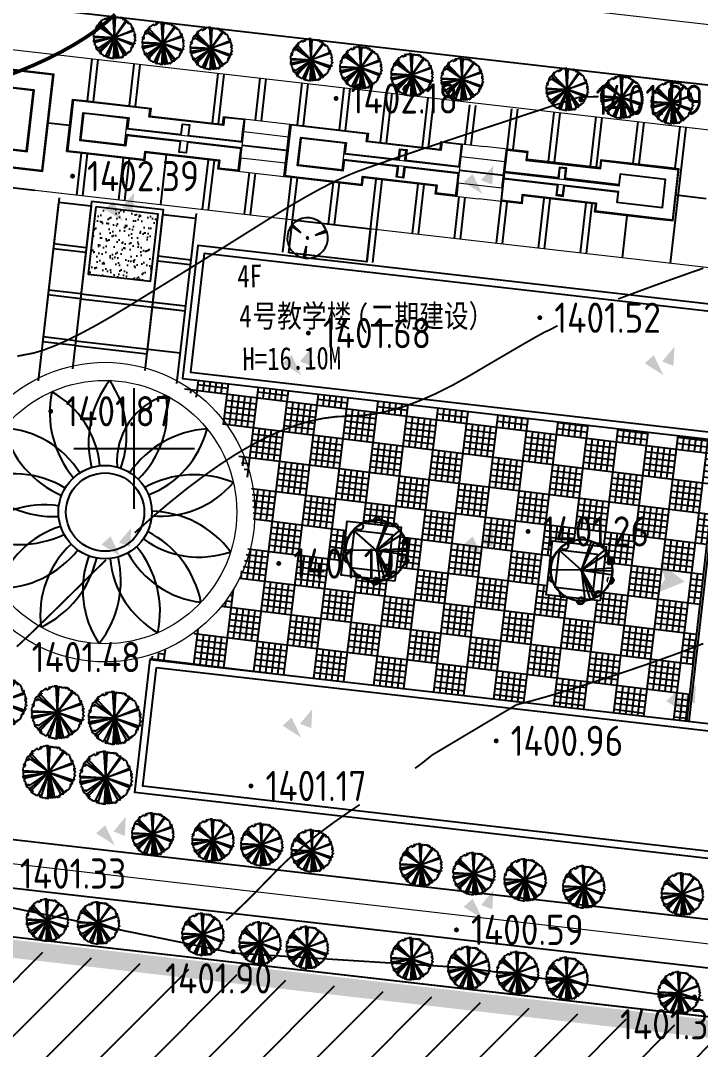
# Model space of a CAD drawing. Extents: x -2226 to 12369489, y -12501589 to 2275.
# Drawn here: x 5664122.6 to 5664178.9, y -6548057.2 to -6547972 of the extents above; entities that cross this region are included whole.
import ezdxf
from ezdxf.enums import TextEntityAlignment as Align

# ---------------------------------------------------------------- set-up
doc = ezdxf.new("R2010")
doc.units = 0
doc.header["$LTSCALE"] = 1000
doc.header["$MEASUREMENT"] = 0
doc.linetypes.add('DASHDOT2', pattern=[0.5, 0.25, -0.125, 0, -0.125])
doc.linetypes.add('DIVIDE', pattern=[1.25, 0.5, -0.25, 0, -0.25, 0, -0.25])
doc.layers.get('0').update_dxf_attribs({"linetype": 'CONTINUOUS'})
for name, color, linetype in [('0-road', 33, 'CONTINUOUS'), ('0-tree', 93, 'CONTINUOUS'), ('2222', 7, 'CONTINUOUS'), ('caodi', 7, 'CONTINUOUS'), ('GN-草地', 7, 'CONTINUOUS'), ('Plnt', 122, 'CONTINUOUS'), ('PUB_DIM', 3, 'CONTINUOUS'), ('PUB_TEXT', 7, 'CONTINUOUS'), ('WALL', 2, 'CONTINUOUS'), ('周边地形图', 8, 'CONTINUOUS'), ('小品', 1, 'CONTINUOUS'), ('水', 165, 'CONTINUOUS'), ('用地红线', 1, 'DIVIDE'), ('绿线', 3, 'CONTINUOUS'), ('车行道', 5, 'CONTINUOUS'), ('铺地', 25, 'CONTINUOUS')]:
    doc.layers.add(name, color=color, linetype=linetype)
doc.layers.add('景观', color=4, linetype='CONTINUOUS', lineweight=13)
doc.layers.add('道路红线', color=1, linetype='CONTINUOUS', lineweight=0)
doc.styles.add('HT', font='simhei.ttf', dxfattribs={"width": 0.8})
doc.styles.get("Standard").update_dxf_attribs({"font": 'GBENOR', "bigfont": 'GBCBIG'})

# ---------------------------------------------------------------- blocks, each defined once
blk = doc.blocks.new('gc090')
for points in [[(1.067, 1.447, 0, 1, 0), (0.52, 0.049, 1, 1, 0)], [(-1.016, 0.411, 1, 0, 0), (0.151, -0.902, 0, 0, 0)]]:
    blk.add_lwpolyline(points, format="xyseb")
blk = doc.blocks.new('WERWQWQEE')
at = {"layer": 'WALL', "color": 6, "ltscale": 10}
for p, q in [((4320662, -5837291), (4320662, -5860691)), ((4320862, -5837291), (4320862, -5860691))]:
    blk.add_line(p, q, dxfattribs=at)
at = {"layer": 'WALL', "ltscale": 10}
for points in [[(4320662, -5826191), (4369862, -5826191), (4369862, -5837291), (4320662, -5837291)], [(4321262, -5826791), (4369262, -5826791), (4369262, -5836691), (4321262, -5836691)], [(4369862, -5860691), (4313162, -5860691), (4313162, -5871791), (4369862, -5871791)], [(4369262, -5861291), (4313762, -5861291), (4313762, -5871191), (4369262, -5871191)]]:
    blk.add_lwpolyline(points, close=True, dxfattribs=at)
at = {"layer": 'WALL', "color": 2, "ltscale": 10}
for points in [[(4313162, -5861291), (4311662, -5861291), (4311662, -5836691), (4320662, -5836691)], [(4313162, -5860691), (4312262, -5860691), (4312262, -5837291), (4320662, -5837291)]]:
    blk.add_lwpolyline(points, dxfattribs=at)
at = {"layer": 'WALL', "color": 6, "ltscale": 10}
for points in [[(4324962, -5837291), (4324962, -5860691)], [(4325162, -5837291), (4325162, -5860691)]]:
    blk.add_lwpolyline(points, dxfattribs=at)
blk = doc.blocks.new('wqeqweq')
at = {"layer": '0-tree', "color": 76}
for p, q in [((164421, -121681), (164339, -121702)), ((164339, -121702), (164339, -121784)), ((164339, -121784), (164390, -121784)), ((164390, -121784), (164411, -121753)), ((164411, -121753), (164442, -121815)), ((164483, -121702), (164421, -121681)), ((164545, -121691), (164483, -121702)), ((164638, -121629), (164545, -121691)), ((164741, -121650), (164638, -121629)), ((164762, -121681), (164741, -121650)), ((164803, -121609), (164762, -121681)), ((164855, -121598), (164803, -121609)), ((164979, -121598), (164855, -121598)), ((165084, -123763), (164948, -121609)), ((164948, -121609), (164969, -121650)), ((164969, -121650), (165031, -121660)), ((165062, -121609), (164979, -121598)), ((165031, -121660), (165062, -121691)), ((165041, -121640), (165062, -121609)), ((165041, -121691), (165041, -121640)), ((165092, -121681), (165041, -121691)), ((165062, -121691), (165092, -121691)), ((165084, -123763), (165185, -121629)), ((165092, -121691), (165084, -123763)), ((165123, -121660), (165092, -121681)), ((165154, -121691), (165123, -121660)), ((165144, -121733), (165154, -121691)), ((165185, -121629), (165258, -121681)), ((165258, -121681), (165196, -121702)), ((165196, -121702), (165247, -121712)), ((165247, -121712), (165330, -121671)), ((165330, -121671), (165351, -121650)), ((165351, -121650), (165454, -121702)), ((165454, -121702), (165516, -121702)), ((165516, -121702), (165536, -121702)), ((165536, -121702), (165660, -121702)), ((165722, -121753), (165640, -121681)), ((165640, -121681), (165733, -121753)), ((165660, -121702), (165722, -121753)), ((165733, -121753), (165753, -121774)), ((165753, -121774), (165805, -121774)), ((165805, -121774), (165784, -121691)), ((165784, -121691), (165857, -121712)), ((165857, -121712), (165980, -121774)), ((166032, -121898), (165929, -121794)), ((165929, -121794), (165960, -121877)), ((165980, -121774), (166032, -121898)), ((163275, -122579), (163224, -122579)), ((163224, -122579), (163224, -122682)), ((163317, -122517), (163275, -122579)), ((163399, -122475), (163317, -122517)), ((163430, -122465), (163399, -122475)), ((163451, -122651), (163420, -122630)), ((163420, -122630), (163440, -122713)), ((163492, -122352), (163430, -122465)), ((163533, -122269), (163492, -122352)), ((163513, -122372), (163585, -122331)), ((163554, -122434), (163513, -122372)), ((163585, -122259), (163533, -122269)), ((163533, -122455), (163647, -122279)), ((165084, -123763), (163533, -122455)), ((163585, -122393), (163554, -122434)), ((163585, -122331), (163585, -122259)), ((163595, -122362), (163585, -122393)), ((163647, -122352), (163595, -122362)), ((163647, -122104), (163626, -122207)), ((163626, -122207), (163647, -122166)), ((163688, -122042), (163647, -122104)), ((163647, -122166), (163709, -122176)), ((163647, -122279), (165084, -123763)), ((163730, -122290), (163647, -122352)), ((163761, -122228), (163657, -122238)), ((163657, -122238), (163657, -122269)), ((163657, -122269), (163657, -122290)), ((163657, -122290), (163730, -122290)), ((163761, -122042), (163688, -122042)), ((163709, -122176), (163771, -122187)), ((163812, -122021), (163761, -122042)), ((163771, -122187), (163761, -122228)), ((163905, -121939), (163812, -122021)), ((163967, -121939), (163905, -121939)), ((164050, -121836), (163967, -121908)), ((163967, -121908), (163967, -121939)), ((164143, -121836), (164050, -121836)), ((164184, -121836), (164143, -121836)), ((164163, -121856), (164184, -121836)), ((164174, -121929), (164163, -121856)), ((164246, -121918), (164174, -121929)), ((164266, -121877), (164246, -121918)), ((164380, -121836), (164266, -121877)), ((164421, -121856), (164380, -121836)), ((164442, -121815), (164421, -121825)), ((164421, -121825), (164421, -121856)), ((166311, -121991), (165084, -123763)), ((165084, -123763), (166383, -122063)), ((165960, -121877), (166063, -121918)), ((166063, -121918), (166177, -121980)), ((166177, -121980), (166197, -121960)), ((166197, -121960), (166311, -121991)), ((166301, -122032), (166228, -121970)), ((166228, -121970), (166228, -122021)), ((166228, -122021), (166311, -122104)), ((166332, -122094), (166301, -122032)), ((166311, -122104), (166435, -122187)), ((166466, -122166), (166332, -122094)), ((166383, -122063), (166383, -122145)), ((166383, -122145), (166466, -122187)), ((166435, -122187), (166528, -122279)), ((166486, -122197), (166466, -122166)), ((166466, -122187), (166559, -122248)), ((166569, -122218), (166486, -122197)), ((166528, -122279), (166600, -122310)), ((166559, -122248), (166569, -122218)), ((166600, -122310), (166631, -122290)), ((166631, -122290), (166776, -122403)), ((166776, -122403), (166807, -122527)), ((166807, -122527), (166910, -122692)), ((162996, -123363), (162893, -123476)), ((162893, -123476), (162924, -123507)), ((162996, -123115), (162976, -123208)), ((162976, -123208), (162986, -123177)), ((163017, -123270), (162976, -123322)), ((162976, -123322), (162996, -123363)), ((162986, -123177), (163162, -123136)), ((163120, -123033), (162996, -123115)), ((163048, -123353), (163017, -123270)), ((163162, -123136), (163038, -123167)), ((163038, -123167), (163110, -123208)), ((163058, -123260), (163048, -123353)), ((163100, -123239), (163058, -123239)), ((163058, -123239), (163058, -123260)), ((163110, -123208), (163100, -123239)), ((163141, -122868), (163120, -122991)), ((163120, -122991), (163120, -123033)), ((163244, -122806), (163141, -122826)), ((163141, -122826), (163141, -122868)), ((163244, -122713), (163193, -122713)), ((163193, -122713), (163244, -122806)), ((163203, -122744), (163306, -122672)), ((163224, -122682), (163203, -122744)), ((163244, -122775), (163244, -122713)), ((163306, -122672), (163327, -122754)), ((163327, -122754), (163409, -122775)), ((163409, -122775), (163451, -122702)), ((163440, -122713), (163513, -122702)), ((163451, -122702), (163451, -122651)), ((163513, -122702), (165084, -123763)), ((165084, -123763), (167044, -122971)), ((167147, -123084), (165084, -123763)), ((166910, -122692), (166858, -122672)), ((166858, -122672), (166858, -122692)), ((166858, -122692), (166899, -122795)), ((166899, -122795), (166920, -122816)), ((166920, -122816), (166982, -122754)), ((166972, -122899), (166930, -122785)), ((167044, -122971), (166972, -122899)), ((166982, -122754), (167013, -122806)), ((167013, -122806), (167034, -122878)), ((167034, -122878), (167044, -123002)), ((167044, -123002), (167065, -123084)), ((167065, -123084), (167127, -123095)), ((167127, -123105), (167085, -123198)), ((167085, -123198), (167127, -123229)), ((167127, -123095), (167147, -123084)), ((167127, -123229), (167168, -123249)), ((167168, -123249), (167137, -123373)), ((167137, -123373), (167158, -123425)), ((167158, -123425), (167168, -123538)), ((167281, -123445), (167168, -123590)), ((167178, -123456), (167281, -123445)), ((167178, -123559), (167178, -123456)), ((162893, -123837), (162934, -123879)), ((162955, -124095), (162914, -124064)), ((162914, -124064), (162934, -124157)), ((162924, -123507), (162924, -123631)), ((162924, -123631), (162924, -123703)), ((162924, -123703), (162986, -123641)), ((162934, -123879), (162965, -123951)), ((162934, -124157), (162945, -124250)), ((162955, -123786), (162945, -123755)), ((162955, -124023), (162945, -124075)), ((162945, -124075), (162976, -124075)), ((162945, -124250), (163017, -124261)), ((165084, -123763), (162955, -123786)), ((165084, -123763), (162955, -124188)), ((162965, -123951), (162955, -123992)), ((162955, -123992), (162955, -124023)), ((162955, -124147), (162955, -124095)), ((162955, -124188), (162955, -124147)), ((162976, -124075), (165084, -123763)), ((162986, -123641), (165084, -123763)), ((163017, -124261), (163079, -124281)), ((163089, -124291), (163048, -124302)), ((163048, -124302), (163058, -124395)), ((165041, -123788), (163065, -124290)), ((163079, -124281), (163089, -124291)), ((163513, -124849), (165084, -123788)), ((165084, -123788), (163533, -125096)), ((163647, -125272), (165084, -123788)), ((165106, -123778), (164211, -125622)), ((165078, -123825), (164426, -125734)), ((165084, -123788), (164948, -125942)), ((165092, -125860), (165084, -123788)), ((165084, -123788), (165185, -125922)), ((166311, -125561), (165084, -123788)), ((165084, -123788), (166383, -125488)), ((167147, -124467), (165084, -123788)), ((165084, -123788), (167044, -124580)), ((165087, -123778), (165534, -125864)), ((165087, -123797), (166056, -125631)), ((165087, -123806), (165339, -125883)), ((167168, -123538), (167137, -123662)), ((167137, -123662), (167168, -123672)), ((167168, -124168), (167137, -124178)), ((167137, -124178), (167137, -124343)), ((167137, -124343), (167158, -124343)), ((167261, -123796), (167158, -123889)), ((167158, -123889), (167168, -123992)), ((167158, -124343), (167220, -124312)), ((167168, -123672), (167178, -123559)), ((167168, -123590), (167189, -123672)), ((167168, -123992), (167261, -124013)), ((167261, -124085), (167168, -124168)), ((167220, -124312), (167178, -124415)), ((167189, -123672), (167261, -123796)), ((167261, -124013), (167261, -124085)), ((163027, -124384), (162996, -124405)), ((162996, -124405), (163058, -124488)), ((163058, -124395), (163027, -124384)), ((163058, -124488), (163069, -124570)), ((163069, -124570), (163100, -124570)), ((163100, -124570), (163141, -124601)), ((163141, -124601), (163151, -124642)), ((163151, -124642), (163151, -124735)), ((163151, -124735), (163162, -124818)), ((163162, -124818), (163358, -124807)), ((163224, -124869), (163203, -124807)), ((163203, -124807), (163306, -124880)), ((163224, -124972), (163224, -124869)), ((163275, -124972), (163224, -124972)), ((163317, -125034), (163275, -124972)), ((163306, -124880), (163327, -124797)), ((163399, -125076), (163317, -125034)), ((163327, -124797), (163409, -124776)), ((163358, -124807), (163337, -124880)), ((163430, -125086), (163399, -125076)), ((163409, -124776), (163451, -124849)), ((163420, -124921), (163440, -124838)), ((163451, -124900), (163420, -124921)), ((163492, -125199), (163430, -125086)), ((163440, -124838), (163513, -124849)), ((163451, -124849), (163451, -124900)), ((163533, -125282), (163492, -125199)), ((163554, -125117), (163513, -125179)), ((163513, -125179), (163585, -125220)), ((163533, -125096), (163647, -125272)), ((163585, -125158), (163554, -125117)), ((163595, -125189), (163585, -125158)), ((163647, -125199), (163595, -125189)), ((163730, -125261), (163647, -125199)), ((166631, -125261), (166776, -125148)), ((166776, -125148), (166807, -125024)), ((166807, -125024), (166910, -124859)), ((166858, -124859), (166899, -124756)), ((166910, -124859), (166858, -124880)), ((166858, -124880), (166858, -124859)), ((166899, -124756), (166920, -124735)), ((166920, -124735), (166982, -124797)), ((166972, -124653), (166930, -124766)), ((167044, -124580), (166972, -124653)), ((166982, -124797), (167013, -124745)), ((167013, -124745), (167034, -124673)), ((167034, -124673), (167044, -124549)), ((167044, -124549), (167065, -124467)), ((167065, -124467), (167127, -124457)), ((167137, -124446), (167096, -124426)), ((167096, -124426), (167096, -124488)), ((167127, -124457), (167147, -124467)), ((167178, -124415), (167137, -124446)), ((163585, -125292), (163533, -125282)), ((163585, -125220), (163585, -125292)), ((163647, -125447), (163626, -125344)), ((163626, -125344), (163647, -125385)), ((163647, -125385), (163709, -125375)), ((163688, -125509), (163647, -125447)), ((163657, -125282), (163657, -125261)), ((163657, -125261), (163730, -125261)), ((163657, -125313), (163657, -125282)), ((163761, -125323), (163657, -125313)), ((163761, -125509), (163688, -125509)), ((163709, -125375), (163771, -125365)), ((163771, -125365), (163761, -125323)), ((163812, -125530), (163761, -125509)), ((163905, -125612), (163812, -125530)), ((163967, -125612), (163905, -125612)), ((163967, -125643), (163967, -125612)), ((164050, -125715), (163967, -125643)), ((164143, -125715), (164050, -125715)), ((164184, -125715), (164143, -125715)), ((164174, -125623), (164163, -125695)), ((164163, -125695), (164184, -125715)), ((164246, -125633), (164174, -125623)), ((164266, -125674), (164246, -125633)), ((164380, -125715), (164266, -125674)), ((164339, -125850), (164339, -125767)), ((164339, -125767), (164390, -125767)), ((164421, -125870), (164339, -125850)), ((164421, -125695), (164380, -125715)), ((164390, -125767), (164411, -125798)), ((164411, -125798), (164442, -125736)), ((164421, -125726), (164421, -125695)), ((164442, -125736), (164421, -125726)), ((164483, -125850), (164421, -125870)), ((164545, -125860), (164483, -125850)), ((164638, -125922), (164545, -125860)), ((164741, -125901), (164638, -125922)), ((164762, -125870), (164741, -125901)), ((164803, -125942), (164762, -125870)), ((164855, -125953), (164803, -125942)), ((164979, -125953), (164855, -125953)), ((164948, -125942), (164969, -125901)), ((164969, -125901), (165031, -125891)), ((165062, -125942), (164979, -125953)), ((165031, -125891), (165062, -125860)), ((165092, -125870), (165041, -125860)), ((165041, -125860), (165041, -125911)), ((165041, -125911), (165062, -125942)), ((165062, -125860), (165092, -125860)), ((165123, -125891), (165092, -125870)), ((165154, -125860), (165123, -125891)), ((165144, -125819), (165154, -125860)), ((165185, -125922), (165258, -125870)), ((165196, -125850), (165247, -125839)), ((165258, -125870), (165196, -125850)), ((165247, -125839), (165330, -125880)), ((165330, -125880), (165351, -125901)), ((165351, -125901), (165454, -125850)), ((165454, -125850), (165516, -125850)), ((165516, -125850), (165536, -125850)), ((165536, -125850), (165660, -125850)), ((165722, -125798), (165640, -125870)), ((165640, -125870), (165733, -125798)), ((165660, -125850), (165722, -125798)), ((165733, -125798), (165753, -125777)), ((165753, -125777), (165805, -125777)), ((165805, -125777), (165784, -125860)), ((165784, -125860), (165857, -125839)), ((165857, -125839), (165980, -125777)), ((166032, -125653), (165929, -125757)), ((165929, -125757), (165960, -125674)), ((165960, -125674), (166063, -125633)), ((165980, -125777), (166032, -125653)), ((166063, -125633), (166177, -125571)), ((166177, -125571), (166197, -125592)), ((166197, -125592), (166311, -125561)), ((166228, -125530), (166311, -125447)), ((166301, -125519), (166228, -125581)), ((166228, -125581), (166228, -125530)), ((166332, -125457), (166301, -125519)), ((166311, -125447), (166435, -125365)), ((166466, -125385), (166332, -125457)), ((166383, -125406), (166466, -125365)), ((166383, -125488), (166383, -125406)), ((166435, -125365), (166528, -125272)), ((166466, -125365), (166559, -125303)), ((166486, -125354), (166466, -125385)), ((166569, -125334), (166486, -125354)), ((166528, -125272), (166600, -125241)), ((166559, -125303), (166569, -125334)), ((166600, -125241), (166631, -125261))]:
    blk.add_line(p, q, dxfattribs=at)
for centre, radius in [((165078, -123769), 85.9), ((165069, -123732), 75.1), ((165056, -123787), 34.9), ((165106, -123778), 75.1), ((165083, -123767), 42.8)]:
    blk.add_circle(centre, radius, dxfattribs=at)
blk = doc.blocks.new('hf')
h = blk.add_hatch(color=256)
edge = h.paths.add_edge_path()
edge.add_ellipse((617215, -98120), major_axis=(53.4, 0), ratio=0.999999, start_angle=0, end_angle=360, ccw=False)
for p, q in [((617002, -97696, 3233), (616631, -97110, 3233)), ((617002, -97696, 3233), (616737, -97056, 3233)), ((617688, -98148, 3233), (618382, -98120, 3233)), ((617688, -98148, 3233), (618376, -98239, 3233)), ((616954, -98516, 3233), (616532, -99066, 3233)), ((616954, -98516, 3233), (616632, -99131, 3233))]:
    blk.add_line(p, q)
at = {"extrusion": (0, 0, -1)}
for major_axis, start_param, end_param in [((1167, 0), 4.712171, 10.995356), ((53.4, 0), 4.709365, 10.99255)]:
    blk.add_ellipse((617215, -98120, 3233), major_axis=major_axis, ratio=0.999999, start_param=start_param, end_param=end_param, dxfattribs=at)
blk = doc.blocks.new('ssss123')
at = {"layer": '景观'}
for radius in [9553, 8399]:
    blk.add_circle((-2618501, -7985776), radius, dxfattribs=at)
at = {"layer": '绿线', "color": 251}
blk.add_lwpolyline([(-2614602, -7978336, 0.3575), (-2617728, -7982899, 1.155828)], format="xyb", dxfattribs=at)
for radius in [2979, 2499]:
    blk.add_circle((-2618501, -7985776), radius, dxfattribs=at)
for centre, major_axis, start_param, end_param in [((-2613051, -7981342), (-1, 6503), 0.916038, 1.816366), ((-2623243, -7980856), (0, 6116), 4.359671, 5.316555), ((-2615532, -7979408), (-1, 6503), 1.367559, 2.267887), ((-2624915, -7983419), (0, 6116), 4.81129, 5.768173), ((-2620644, -7979287), (1, 6116), 3.911812, 4.868664), ((-2618686, -7978752), (2, 6503), 1.830506, 2.731202), ((-2625293, -7986528), (0, 6116), -1.010141, -0.052621), ((-2611574, -7986955), (2, 6503), 0.06475, 0.965077), ((-2617923, -7978967), (0, 6116), 3.507993, 4.464876), ((-2624260, -7989454), (0, 6116), -0.551403, 0.405502), ((-2612810, -7989897), (0, 6503), -0.393581, 0.506747), ((-2621773, -7979558), (0, 6503), 2.288324, 3.188652), ((-2614971, -7979925), (0, 6116), 3.049936, 4.006844), ((-2622352, -7991420), (0, 6116), -0.147795, 0.809088), ((-2615691, -7992216), (0, 6503), -0.926288, -0.025961), ((-2619527, -7992532), (0, 6116), 0.300227, 1.257101), ((-2623952, -7981343), (-1, 6503), 2.69187, 3.592035), ((-2612489, -7982528), (0, 6116), 2.517061, 3.473983), ((-2618758, -7992798), (0, 6503), -1.374313, -0.473985), ((-2618758, -7992798), (0, 6503), -1.374313, -0.473985), ((-2625334, -7984142), (0, 6503), 3.140026, 4.040349), ((-2616521, -7992316), (1, 6116), 0.745022, 1.701971), ((-2616521, -7992316), (1, 6116), 0.745022, 1.701971), ((-2621496, -7992132), (1, 6503), 4.505364, 5.405692), ((-2621496, -7992132), (1, 6503), 4.505364, 5.405692), ((-2625373, -7987240), (1, 6503), 3.584773, 4.485101), ((-2613811, -7990746), (0, 6116), 1.207493, 2.164348), ((-2613811, -7990746), (0, 6116), 1.207493, 1.578715), ((-2625373, -7987240), (1, 6503), 4.134293, 4.485101), ((-2623998, -7990153), (0, 6503), 4.047205, 4.947533), ((-2623998, -7990153), (0, 6503), 4.047205, 4.947533), ((-2612097, -7988160), (1, 6116), 1.665675, 2.622558), ((-2612097, -7988160), (1, 6116), 1.665675, 2.622558), ((-2611675, -7985453), (-2, 6116), 2.068915, 3.025798), ((-2611675, -7985453), (-2, 6116), 2.068915, 3.025798)]:
    blk.add_ellipse(centre, major_axis=major_axis, ratio=1, start_param=start_param, end_param=end_param, dxfattribs=at)
blk = doc.blocks.new('*X46')
at = {"color": 0}
for p, q in [((122538.811, 22768.943), (122538.826, 22768.958)), ((122538.821, 22768.918), (122538.86, 22768.957)), ((122538.831, 22768.893), (122538.885, 22768.947)), ((122538.842, 22768.868), (122538.904, 22768.93)), ((122538.852, 22768.843), (122538.922, 22768.913)), ((122538.862, 22768.818), (122538.934, 22768.89)), ((122538.872, 22768.793), (122538.939, 22768.859)), ((122538.883, 22768.768), (122538.944, 22768.829)), ((122539.177, 22768.425), (122539.188, 22768.437)), ((122539.196, 22768.409), (122539.222, 22768.435)), ((122539.215, 22768.393), (122539.244, 22768.422)), ((122539.234, 22768.376), (122539.264, 22768.406)), ((122539.253, 22768.36), (122539.284, 22768.391)), ((122539.272, 22768.344), (122539.295, 22768.367)), ((122539.291, 22768.328), (122539.301, 22768.337)), ((122539.71, 22768.18), (122539.76, 22768.23)), ((122539.746, 22768.181), (122539.807, 22768.243)), ((122539.782, 22768.182), (122539.839, 22768.239)), ((122540.297, 22768.308), (122540.409, 22768.42)), ((122540.3, 22768.346), (122540.367, 22768.413)), ((122540.338, 22768.314), (122540.435, 22768.411)), ((122540.425, 22768.365), (122540.461, 22768.402)), ((122539.818, 22768.183), (122539.858, 22768.223)), ((122539.854, 22768.183), (122539.877, 22768.206)), ((122539.89, 22768.184), (122539.897, 22768.19))]:
    blk.add_line(p, q, dxfattribs=at)
blk = doc.blocks.new('A$C1DD7790E')
at = {"layer": '0-tree', "color": 95}
for points in [[(1698, 1725), (588, 2931)], [(1698, 1725), (1198, 3285)], [(1698, 1725), (1344, 3325)], [(1698, 1725), (428, 2761)], [(1698, 1725), (3037, 2668)], [(1698, 1725), (60, 1687)], [(1698, 1725), (66, 1873)], [(1698, 1725), (91, 2047)], [(1698, 1725), (726, 406)], [(1698, 1725), (868, 313)], [(1698, 1725), (1070, 212)], [(1698, 1725), (1333, 128)], [(1698, 1725), (3327, 1559)]]:
    blk.add_lwpolyline(points, dxfattribs=at)
blk.add_circle((1698, 1725), 48, dxfattribs=at)
for centre, radius, start, end in [((1698, 1725), 1698, 91.2865, 114.1567), ((1848, 3352), 201, 159.5578, 9.8859), ((1698, 1725), 1698, 127.2865, 150.1567), ((863, 3130), 201, 195.5578, 45.8859), ((1698, 1725), 1698, 55.2865, 78.1567), ((2775, 2953), 201, 123.5578, 333.8859), ((1698, 1725), 1698, 19.2865, 42.1567), ((158, 2382), 197, 240.4995, 73.0673), ((188, 2365), 197, 230.266, 66.2066), ((197, 2371), 201, 231.5578, 81.8859), ((191, 2353), 197, 240.4995, 73.0673), ((221, 2337), 197, 230.266, 66.2066), ((3291, 2085), 201, 87.5578, 297.8859), ((1688, 1726), 1698, 163.2865, 186.1567), ((1698, 1725), 1698, 163.2865, 186.1567), ((1698, 1725), 1698, 343.2865, 6.1567), ((64, 1357), 197, 276.4995, 109.0673), ((104, 1366), 201, 267.5578, 117.8859), ((98, 1329), 197, 276.4995, 109.0673), ((98, 1362), 197, 266.266, 102.2066), ((132, 1333), 197, 266.266, 102.2066), ((1698, 1725), 1698, 199.2865, 222.1567), ((3198, 1080), 201, 51.5578, 261.8859), ((591, 473), 197, 312.4995, 145.0673), ((620, 498), 201, 303.5578, 153.8859), ((624, 445), 197, 312.4995, 145.0673), ((616, 497), 197, 302.266, 138.2066), ((649, 468), 197, 302.266, 138.2066), ((1698, 1725), 1698, 307.2865, 330.1567), ((1688, 1726), 1698, 235.2865, 258.1567), ((1698, 1725), 1698, 235.2865, 258.1567), ((1536, 68), 197, 348.4995, 181.0673), ((1547, 98), 201, 339.5578, 189.8859), ((1543, 102), 197, 338.266, 174.2066), ((1570, 39), 197, 348.4995, 181.0673), ((1576, 73), 197, 338.266, 174.2066), ((1698, 1725), 1698, 271.2865, 294.1567), ((2532, 321), 201, 15.5578, 225.8859)]:
    blk.add_arc(centre, radius, start, end, dxfattribs=at)
at = {"layer": '0-tree', "color": 95, "xscale": 1600.000000107809, "yscale": 1600.00000010617, "zscale": 1600.000000106431, "rotation": 319.5837492701668}
blk.add_blockref('*X46', (-172891572, 99380193), dxfattribs=at)

msp = doc.modelspace()

# ---------------------------------------------------------------- hatches: boundary and pattern name
at = {"layer": 'caodi', "linetype": 'Continuous'}
h = msp.add_hatch(dxfattribs=at)
h.set_pattern_fill('AR-SAND', color=64, scale=0.5, angle=353.45116, style=0)
h.set_pattern_definition([(135.951162, (5671758.487, -6543322.035), (0.14116837, 0.953533424), [0, -0.76, 0, -0.85, 0, -0.8125]), (165.951162, (5671758.487, -6543322.035), (-0.71818146, 1.50278737), [0, -0.41, 0, -0.685, 0, -0.2625]), (205.951162, (5671759.098, -6543322.1052), (-1.54658834, 0.180395136), [0, -0.25, 0, -0.9, 0, -1.175]), (215.951162, (5671759.098, -6543322.1052), (-1.44320633, 0.60739886), [0, -0.125, 0, -0.59, 0, -0.675])])
h.paths.add_polyline_path([(5664128.824, -6547987.398), (5664128.185, -6547992.962), (5664133.351, -6547993.555), (5664133.99, -6547987.991)])
at = {"layer": 'GN-草地'}
h = msp.add_hatch(dxfattribs=at)
h.set_pattern_fill('LZX_PAT003', color=8, scale=4, angle=353, style=0)
h.set_pattern_definition([(353, (5657629.2998, -6541699.9984), (0.30467336, 2.4813654), []), (353, (5657629.3607, -6541699.502), (0.6093467, 4.9627308), [2.5, -2.5]), (353, (5657629.4216, -6541699.006), (0.6093467, 4.9627308), [2.5, -2.5]), (353, (5657629.4826, -6541698.5096), (0.6093467, 4.9627308), [2.5, -2.5]), (353, (5657629.5435, -6541698.0133), (0.6093467, 4.9627308), [2.5, -2.5]), (353, (5657629.6654, -6541697.0207), (0.6093467, 4.9627308), [-2.5, 2.5]), (353, (5657629.7263, -6541696.5245), (0.6093467, 4.9627308), [-2.5, 2.5]), (353, (5657629.7873, -6541696.028), (0.6093467, 4.9627308), [-2.5, 2.5]), (353, (5657629.848, -6541695.532), (0.6093467, 4.9627308), [-2.5, 2.5]), (83, (5657629.2998, -6541699.9984), (-2.4813654, 0.30467336), []), (83, (5657629.796, -6541700.0593), (-4.9627308, 0.6093467), [2.5, -2.5]), (83, (5657630.2923, -6541700.12), (-4.9627308, 0.6093467), [2.5, -2.5]), (83, (5657630.7886, -6541700.181), (-4.9627308, 0.6093467), [2.5, -2.5]), (83, (5657631.285, -6541700.242), (-4.9627308, 0.6093467), [2.5, -2.5]), (83, (5657632.2774, -6541700.364), (-4.9627308, 0.6093467), [-2.5, 2.5]), (83, (5657632.7737, -6541700.425), (-4.9627308, 0.6093467), [-2.5, 2.5]), (83, (5657633.27, -6541700.486), (-4.9627308, 0.6093467), [-2.5, 2.5]), (83, (5657633.766, -6541700.547), (-4.9627308, 0.6093467), [-2.5, 2.5])])
h.paths.add_polyline_path([(5664149.133, -6548017.883), (5664149.647, -6548013.412), (5664154.117, -6548013.925), (5664153.604, -6548018.396)])
h.paths.add_polyline_path([(5664180.407, -6548006.713), (5664135.998, -6548001.615), (5664135.71, -6548002.119), (5664137.639, -6548003.482), (5664139.789, -6548005.887), (5664141.758, -6548010.717), (5664141.92, -6548013.716), (5664140.753, -6548018.189), (5664139.692, -6548020.01), (5664136.597, -6548023.08), (5664133.264, -6548024.708), (5664133.33, -6548024.862), (5664177.738, -6548029.96)])
h.paths.add_polyline_path([(5664171.108, -6548015.557), (5664170.595, -6548020.027), (5664166.124, -6548019.514), (5664166.637, -6548015.043)])
at = {"layer": 'PUB_DIM'}
msp.add_hatch(color=256, dxfattribs=at).paths.add_polyline_path([(5664175.975, -6548018.209), (5664175.187, -6548019.412), (5664177.593, -6548018.432), (5664175.541, -6548016.838)])
at = {"layer": 'PUB_TEXT'}
h = msp.add_hatch(dxfattribs=at)
h.set_pattern_fill('ANSI31', color=62, scale=2, style=0)
h.set_pattern_definition([(45, (5659762.3015, -6542474.5832), (-2.245064, 2.245064), [])])
h.paths.add_polyline_path([(5663873.171, -6548020.261), (5663879.443, -6548027.582), (5663881.275, -6548030.369), (5663882.846, -6548033.126), (5663884.784, -6548037.214), (5663886.498, -6548041.914), (5664209.462, -6548079.162), (5664214.541, -6548077.858), (5664217.802, -6548075.07), (5664219.11, -6548072.744), (5664219.681, -6548071.215), (5664228.415, -6548002.061), (5664220.847, -6547999.795), (5664214.425, -6547995.194), (5664209.895, -6547989.539), (5664201.202, -6548057.919)])

# ---------------------------------------------------------------- linework, layer by layer
at = {"layer": '2222', "color": 6, "ltscale": 10}
for p, q in [((5664125.776, -6547986.646), (5664124.036, -6548001.809)), ((5664125.731, -6547987.043), (5664124.036, -6548001.809)), ((5664125.731, -6547987.043), (5664124.036, -6548001.809)), ((5664128.426, -6547987.353), (5664125.731, -6547987.043)), ((5664132.904, -6548000.956), (5664134.387, -6547988.037)), ((5664132.904, -6548000.956), (5664134.387, -6547988.037)), ((5664134.387, -6547988.037), (5664137.083, -6547988.346)), ((5664137.128, -6547987.949), (5664135.514, -6548002.014)), ((5664127.987, -6547991.177), (5664125.292, -6547990.868)), ((5664127.987, -6547991.177), (5664125.292, -6547990.868)), ((5664127.987, -6547991.177), (5664125.292, -6547990.868)), ((5664128.033, -6547990.78), (5664125.337, -6547990.471)), ((5664133.948, -6547991.862), (5664136.643, -6547992.171)), ((5664133.948, -6547991.862), (5664136.643, -6547992.171)), ((5664133.948, -6547991.862), (5664136.643, -6547992.171)), ((5664133.994, -6547991.464), (5664136.689, -6547991.774)), ((5664133.994, -6547991.464), (5664136.689, -6547991.774)), ((5664133.994, -6547991.464), (5664136.689, -6547991.774)), ((5664127.594, -6547994.605), (5664124.898, -6547994.296)), ((5664127.594, -6547994.605), (5664124.898, -6547994.296)), ((5664127.594, -6547994.605), (5664124.898, -6547994.296)), ((5664127.548, -6547995.002), (5664124.853, -6547994.693)), ((5664127.548, -6547995.002), (5664124.853, -6547994.693)), ((5664127.548, -6547995.002), (5664124.853, -6547994.693)), ((5664127.548, -6547995.002), (5664136.204, -6547995.996)), ((5664127.594, -6547994.605), (5664136.25, -6547995.599)), ((5664133.555, -6547995.289), (5664136.25, -6547995.599)), ((5664133.555, -6547995.289), (5664136.25, -6547995.599)), ((5664133.509, -6547995.687), (5664136.204, -6547995.996)), ((5664133.509, -6547995.687), (5664136.204, -6547995.996)), ((5664127.103, -6547998.877), (5664124.408, -6547998.567)), ((5664127.103, -6547998.877), (5664124.408, -6547998.567)), ((5664127.103, -6547998.877), (5664124.408, -6547998.567)), ((5664127.149, -6547998.48), (5664124.453, -6547998.17)), ((5664127.149, -6547998.48), (5664124.453, -6547998.17)), ((5664127.149, -6547998.48), (5664124.453, -6547998.17)), ((5664127.149, -6547998.48), (5664135.805, -6547999.473)), ((5664127.103, -6547998.877), (5664126.883, -6548000.798)), ((5664127.103, -6547998.877), (5664126.883, -6548000.798))]:
    msp.add_line(p, q, dxfattribs=at)
msp.add_lwpolyline([(5664128.472, -6547986.955), (5664127.103, -6547998.877), (5664133.064, -6547999.561), (5664134.433, -6547987.639)], close=True, dxfattribs=at)
msp.add_lwpolyline([(5664128.426, -6547987.353), (5664127.103, -6547998.877), (5664133.064, -6547999.561), (5664134.387, -6547988.037)], dxfattribs=at)
at = {"layer": '2222', "color": 42, "ltscale": 10}
msp.add_lwpolyline([(5664128.824, -6547987.398), (5664128.185, -6547992.962), (5664133.351, -6547993.555), (5664133.99, -6547987.991)], close=True, dxfattribs=at)
at = {"layer": '周边地形图'}
for p, q in [((5664132.002, -6548012.41), (5664132.002, -6548002.41)), ((5664127.002, -6548007.41), (5664137.002, -6548007.41))]:
    msp.add_line(p, q, dxfattribs=at)
for points, const_width in [([(5664121.284, -6547976.612), (5664122.522, -6547976.148), (5664123.746, -6547975.637), (5664124.924, -6547975.092), (5664126.027, -6547974.531), (5664127.056, -6547973.952), (5664128.009, -6547973.356), (5664128.887, -6547972.744), (5664129.69, -6547972.114), (5664130.418, -6547971.466)], 0.3), ([(5664122.324, -6547999.758), (5664123.012, -6547999.629), (5664123.702, -6547999.493), (5664124.499, -6547999.253), (5664125.404, -6547998.908), (5664126.417, -6547998.459), (5664127.538, -6547997.905), (5664128.767, -6547997.246), (5664130.103, -6547996.483), (5664131.547, -6547995.616), (5664133.032, -6547994.702), (5664134.492, -6547993.802), (5664135.927, -6547992.915), (5664137.336, -6547992.04), (5664138.72, -6547991.179), (5664140.078, -6547990.331), (5664141.412, -6547989.496), (5664142.719, -6547988.674), (5664143.976, -6547987.893), (5664145.157, -6547987.184), (5664146.261, -6547986.546), (5664147.289, -6547985.978), (5664148.24, -6547985.482), (5664149.115, -6547985.056), (5664149.914, -6547984.701), (5664150.636, -6547984.417), (5664151.393, -6547984.146), (5664152.295, -6547983.829), (5664153.342, -6547983.468), (5664154.535, -6547983.061), (5664155.874, -6547982.609), (5664157.357, -6547982.111), (5664158.986, -6547981.569), (5664160.761, -6547980.981), (5664162.498, -6547980.407), (5664164.014, -6547979.906), (5664165.31, -6547979.478), (5664166.385, -6547979.124), (5664167.239, -6547978.842), (5664167.872, -6547978.633), (5664168.286, -6547978.497), (5664168.478, -6547978.434), (5664168.557, -6547978.409), (5664168.628, -6547978.387), (5664168.693, -6547978.368), (5664168.752, -6547978.353), (5664168.803, -6547978.34), (5664168.848, -6547978.33), (5664168.885, -6547978.323), (5664168.916, -6547978.319), (5664168.955, -6547978.316), (5664169.016, -6547978.313), (5664169.1, -6547978.31), (5664169.207, -6547978.306), (5664169.336, -6547978.302), (5664169.488, -6547978.297), (5664169.662, -6547978.293), (5664169.859, -6547978.287), (5664170.191, -6547978.277), (5664170.475, -6547978.267)], 0.15), ([(5664172.085, -6547995.027), (5664173.15, -6547994.627), (5664174.67, -6547994.068), (5664176.375, -6547993.451), (5664178.086, -6547992.844), (5664179.145, -6547992.48)], 0.15), ([(5664132.05, -6548014.38), (5664133.466, -6548013.119), (5664134.93, -6548011.879), (5664136.355, -6548010.736), (5664137.741, -6548009.691), (5664139.088, -6548008.745), (5664140.396, -6548007.897), (5664141.67, -6548007.148), (5664142.916, -6548006.499), (5664144.135, -6548005.952), (5664145.326, -6548005.504), (5664146.489, -6548005.158), (5664147.624, -6548004.912), (5664148.731, -6548004.767), (5664149.81, -6548004.723), (5664150.899, -6548004.675), (5664152.033, -6548004.521), (5664153.212, -6548004.261), (5664154.438, -6548003.895), (5664155.709, -6548003.422), (5664157.026, -6548002.843), (5664158.389, -6548002.157), (5664159.797, -6548001.365), (5664161.148, -6548000.568), (5664162.338, -6547999.87), (5664163.367, -6547999.268), (5664164.236, -6547998.764), (5664164.943, -6547998.358), (5664165.49, -6547998.05), (5664165.877, -6547997.839), (5664166.102, -6547997.725), (5664166.258, -6547997.653), (5664166.434, -6547997.567), (5664166.631, -6547997.467), (5664166.85, -6547997.352), (5664167.071, -6547997.233)], 0.15), ([(5664122.28, -6548023.803), (5664122.647, -6548023.47), (5664123.204, -6548022.944), (5664123.952, -6548022.226), (5664124.888, -6548021.316), (5664126.015, -6548020.213), (5664127.332, -6548018.918), (5664128.838, -6548017.43), (5664129.666, -6548016.627)], 0.15), ([(5664179.144, -6548023.548), (5664178.841, -6548023.672), (5664177.861, -6548024.052), (5664176.76, -6548024.461), (5664175.537, -6548024.899), (5664174.192, -6548025.367), (5664172.726, -6548025.863), (5664171.139, -6548026.388), (5664169.429, -6548026.943), (5664167.742, -6548027.474), (5664166.218, -6548027.931), (5664164.86, -6548028.311), (5664163.667, -6548028.617)], 0.15), ([(5664163.667, -6548028.617), (5664156.668, -6548032.788), (5664155.836, -6548033.463), (5664155.269, -6548033.879)], 0.15), ([(5664150.686, -6548036.889), (5664149.702, -6548037.543), (5664148.499, -6548038.385), (5664147.379, -6548039.217), (5664146.34, -6548040.037), (5664145.383, -6548040.846), (5664144.509, -6548041.644), (5664143.716, -6548042.431), (5664142.993, -6548043.177), (5664142.331, -6548043.855), (5664141.729, -6548044.463), (5664141.186, -6548045.001), (5664140.703, -6548045.471), (5664140.28, -6548045.871), (5664139.917, -6548046.202), (5664139.614, -6548046.464)], 0.15)]:
    msp.add_lwpolyline(points, dxfattribs=dict(at, const_width=const_width))
at = {"layer": '周边地形图', "const_width": 0.2, "flags": 128}
for points in [[(5664148.626, -6547978.425, 1), (5664148.826, -6547978.425, 1)], [(5664168.903, -6547978.545, 1), (5664169.103, -6547978.545, 1)], [(5664126.793, -6547984.856, 1), (5664126.993, -6547984.856, 1)], [(5664165.499, -6547996.577, 1), (5664165.699, -6547996.577, 1)], [(5664146.328, -6547997.849, 1), (5664146.528, -6547997.849, 1)], [(5664124.989, -6548004.32, 1), (5664125.189, -6548004.32, 1)], [(5664164.525, -6548014.269, 1), (5664164.725, -6548014.269, 1)], [(5664143.878, -6548016.922, 1), (5664144.078, -6548016.922, 1)], [(5664161.885, -6548031.605, 1), (5664162.085, -6548031.605, 1)], [(5664141.573, -6548035.339, 1), (5664141.773, -6548035.339, 1)], [(5664158.598, -6548047.254, 1), (5664158.798, -6548047.254, 1)], [(5664140.098, -6548049.066, 1), (5664140.298, -6548049.066, 1)], [(5664178.315, -6548052.809, 1), (5664178.515, -6548052.809, 1)]]:
    msp.add_lwpolyline(points, format="xyb", close=True, dxfattribs=at)
at = {"layer": '周边地形图', "flags": 128}
msp.add_lwpolyline([(5664032.002, -6548038.039), (5664060.576, -6548036.274), (5664091.439, -6548040.517), (5664116.26, -6548044.268), (5664140.172, -6548049.162), (5664159.315, -6548050.362), (5664179.144, -6548053.08)], dxfattribs=at)
at = {"layer": '小品'}
for points in [[(5664153.604, -6548018.396), (5664149.133, -6548017.883), (5664149.647, -6548013.412), (5664154.117, -6548013.925)], [(5664153.011, -6548017.648), (5664149.881, -6548017.289), (5664150.24, -6548014.16), (5664153.37, -6548014.519)], [(5664170.595, -6548020.027), (5664166.124, -6548019.514), (5664166.637, -6548015.043), (5664171.108, -6548015.557)], [(5664170.001, -6548019.28), (5664166.872, -6548018.92), (5664167.231, -6548015.791), (5664170.36, -6548016.15)]]:
    msp.add_lwpolyline(points, close=True, dxfattribs=at)
at = {"layer": '景观'}
for p, q in [((5663927.013, -6547952.014), (5664195.531, -6547982.84)), ((5663924.876, -6547963.186), (5664201.487, -6547994.941)), ((5664126.393, -6547982.812), (5664126.891, -6547978.474)), ((5664127.602, -6547981.852), (5664127.851, -6547979.683)), ((5664131.466, -6547980.098), (5664127.851, -6547979.683)), ((5664131.209, -6547982.269), (5664131.458, -6547980.1)), ((5664141.082, -6547981.201), (5664141.207, -6547980.116)), ((5664144.401, -6547984.878), (5664144.899, -6547980.54)), ((5664177.511, -6547980.771), (5664201.937, -6547983.575)), ((5664140.933, -6547982.503), (5664131.317, -6547981.399)), ((5664140.983, -6547982.069), (5664131.366, -6547980.965)), ((5664140.833, -6547983.37), (5664141.082, -6547981.201)), ((5664144.774, -6547981.625), (5664141.082, -6547981.201)), ((5664131.217, -6547982.267), (5664127.602, -6547981.852)), ((5664145.61, -6547983.918), (5664145.859, -6547981.749)), ((5664149.474, -6547982.164), (5664145.859, -6547981.749)), ((5664149.217, -6547984.335), (5664149.466, -6547982.166)), ((5664159.09, -6547983.267), (5664159.215, -6547982.183)), ((5664140.833, -6547983.37), (5664140.709, -6547984.455)), ((5664144.525, -6547983.794), (5664140.833, -6547983.37)), ((5664158.991, -6547984.135), (5664149.374, -6547983.032)), ((5664153.966, -6547983.558), (5664154.065, -6547982.691)), ((5664154.065, -6547982.691), (5664154.499, -6547982.74)), ((5664154.399, -6547983.608), (5664154.499, -6547982.74)), ((5664158.841, -6547985.436), (5664159.09, -6547983.267)), ((5664162.705, -6547983.682), (5664159.09, -6547983.267)), ((5664162.705, -6547983.682), (5664162.83, -6547982.598)), ((5664149.225, -6547984.333), (5664145.61, -6547983.918)), ((5664158.941, -6547984.569), (5664149.325, -6547983.465)), ((5664153.816, -6547984.86), (5664153.916, -6547983.992)), ((5664154.25, -6547984.91), (5664154.35, -6547984.042)), ((5664162.457, -6547985.851), (5664162.705, -6547983.682)), ((5664162.457, -6547985.851), (5664162.705, -6547983.682)), ((5664167.197, -6547985.076), (5664167.297, -6547984.209)), ((5664167.73, -6547984.259), (5664167.297, -6547984.209)), ((5664162.556, -6547984.984), (5664172.172, -6547986.087)), ((5664162.606, -6547984.55), (5664172.222, -6547985.653)), ((5664167.631, -6547985.126), (5664167.73, -6547984.259)), ((5664176.648, -6547988.578), (5664177.146, -6547984.24)), ((5664158.841, -6547985.436), (5664158.717, -6547986.521)), ((5664162.457, -6547985.851), (5664158.841, -6547985.436)), ((5664167.048, -6547986.378), (5664167.147, -6547985.51)), ((5664167.482, -6547986.428), (5664167.581, -6547985.56)), ((5664167.482, -6547986.428), (5664167.048, -6547986.378))]:
    msp.add_line(p, q, dxfattribs=at)
for points in [[(5664116.33, -6547983.533), (5664124.444, -6547984.465), (5664125.368, -6547976.417), (5664117.254, -6547975.485)], [(5664118.069, -6547982.152), (5664123.063, -6547982.726), (5664123.629, -6547977.797), (5664118.634, -6547977.224)]]:
    msp.add_lwpolyline(points, close=True, dxfattribs=at)
for points in [[(5664126.891, -6547978.474), (5664127.975, -6547978.598), (5664133.398, -6547979.221), (5664133.323, -6547979.872), (5664139.324, -6547980.561), (5664139.399, -6547979.91), (5664144.898, -6547980.542)], [(5664144.899, -6547980.54), (5664145.983, -6547980.665), (5664151.406, -6547981.287), (5664151.331, -6547981.938), (5664157.332, -6547982.627), (5664157.407, -6547981.977), (5664161.022, -6547982.392)], [(5664177.146, -6547984.24), (5664176.061, -6547984.116), (5664170.639, -6547983.493), (5664170.564, -6547984.144), (5664164.563, -6547983.456), (5664164.637, -6547982.805), (5664161.022, -6547982.39)], [(5664126.393, -6547982.812), (5664127.477, -6547982.937), (5664132.9, -6547983.559), (5664132.975, -6547982.908), (5664138.976, -6547983.597), (5664138.901, -6547984.247), (5664144.401, -6547984.878)], [(5664144.401, -6547984.878), (5664145.485, -6547985.003), (5664150.908, -6547985.625), (5664150.983, -6547984.974), (5664156.984, -6547985.663), (5664156.909, -6547986.314), (5664160.524, -6547986.728)], [(5664176.639, -6547988.585), (5664175.555, -6547988.461), (5664170.132, -6547987.837), (5664170.207, -6547987.187), (5664164.206, -6547986.497), (5664164.131, -6547987.148), (5664160.516, -6547986.732)]]:
    msp.add_lwpolyline(points, dxfattribs=at)
at = {"layer": '水'}
for points in [[(5664116.407, -6547983.472), (5664124.382, -6547984.387), (5664125.29, -6547976.478), (5664117.315, -6547975.563)], [(5664117.991, -6547982.214), (5664123.125, -6547982.803), (5664123.707, -6547977.736), (5664118.573, -6547977.146)], [(5664126.473, -6547982.748), (5664127.486, -6547982.864), (5664132.836, -6547983.478), (5664132.911, -6547982.827), (5664139.057, -6547983.533), (5664138.982, -6547984.183), (5664140.645, -6547984.374), (5664140.761, -6547983.362), (5664140.852, -6547982.567), (5664136.406, -6547982.056), (5664136.306, -6547982.924), (5664135.728, -6547982.858), (5664135.827, -6547981.99), (5664131.381, -6547981.48), (5664131.281, -6547982.347), (5664127.521, -6547981.916), (5664127.787, -6547979.602), (5664131.546, -6547980.034), (5664131.447, -6547980.901), (5664135.894, -6547981.412), (5664135.993, -6547980.544), (5664136.572, -6547980.61), (5664136.472, -6547981.478), (5664140.919, -6547981.988), (5664141.01, -6547981.193), (5664141.126, -6547980.18), (5664139.463, -6547979.99), (5664139.388, -6547980.64), (5664133.243, -6547979.935), (5664133.317, -6547979.285), (5664126.955, -6547978.554)], [(5664144.481, -6547984.814), (5664145.494, -6547984.93), (5664150.844, -6547985.544), (5664150.919, -6547984.894), (5664157.065, -6547985.599), (5664156.99, -6547986.25), (5664158.653, -6547986.44), (5664158.769, -6547985.428), (5664158.86, -6547984.633), (5664154.414, -6547984.123), (5664154.314, -6547984.99), (5664153.736, -6547984.924), (5664153.835, -6547984.056), (5664149.389, -6547983.546), (5664149.289, -6547984.414), (5664145.529, -6547983.982), (5664145.795, -6547981.668), (5664149.554, -6547982.1), (5664149.455, -6547982.968), (5664153.902, -6547983.478), (5664154.001, -6547982.61), (5664154.58, -6547982.676), (5664154.48, -6547983.544), (5664158.927, -6547984.054), (5664159.018, -6547983.259), (5664159.134, -6547982.247), (5664157.471, -6547982.056), (5664157.396, -6547982.707), (5664151.251, -6547982.001), (5664151.325, -6547981.351), (5664144.963, -6547980.621)], [(5664176.584, -6547988.498), (5664175.572, -6547988.382), (5664170.221, -6547987.768), (5664170.296, -6547987.117), (5664164.15, -6547986.412), (5664164.076, -6547987.063), (5664162.413, -6547986.872), (5664162.529, -6547985.859), (5664162.62, -6547985.064), (5664167.067, -6547985.574), (5664166.967, -6547986.442), (5664167.546, -6547986.508), (5664167.645, -6547985.641), (5664172.092, -6547986.151), (5664171.992, -6547987.019), (5664175.752, -6547987.45), (5664176.018, -6547985.136), (5664172.258, -6547984.705), (5664172.158, -6547985.572), (5664167.712, -6547985.062), (5664167.811, -6547984.195), (5664167.233, -6547984.128), (5664167.133, -6547984.996), (5664162.686, -6547984.486), (5664162.778, -6547983.69), (5664162.894, -6547982.678), (5664164.557, -6547982.869), (5664164.482, -6547983.52), (5664170.628, -6547984.225), (5664170.703, -6547983.574), (5664177.065, -6547984.304)]]:
    msp.add_lwpolyline(points, close=True, dxfattribs=at)
at = {"layer": '用地红线', "color": 1, "linetype": 'DIVIDE', "ltscale": 15, "const_width": 1.5}
msp.add_lwpolyline([(5664246.385, -6547690.335), (5663731.163, -6547585.38), (5663512.562, -6547540.76), (5663473.994, -6547974.436), (5664201.202, -6548057.919), (5664247.279, -6547693.07), (5664247.306, -6547692.63), (5664247.306, -6547692.098), (5664246.619, -6547690.736)], close=True, dxfattribs=at)
at = {"layer": '车行道', "color": 5}
for p, q in [((5664196.244, -6547979.24), (5663992.355, -6547955.834)), ((5663724.537, -6548002.191), (5664201.316, -6548056.925)), ((5663935.894, -6548018.402), (5664188.42, -6548047.392))]:
    msp.add_line(p, q, dxfattribs=at)
for points in [[(5663724.537, -6548002.191), (5664201.316, -6548056.925)], [(5663935.437, -6548022.376), (5664187.964, -6548051.366)]]:
    msp.add_lwpolyline(points, dxfattribs=at)
at = {"layer": '道路红线', "linetype": 'DASHDOT2', "ltscale": 25}
for p, q in [((5663921.196, -6547942.637), (5664231.501, -6547978.26)), ((5663934.792, -6548020.289), (5664188.192, -6548049.379))]:
    msp.add_line(p, q, dxfattribs=at)
at = {"layer": '铺地'}
for p, q in [((5664128.135, -6547978.617), (5664128.533, -6547975.149)), ((5664128.632, -6547978.674), (5664129.03, -6547975.206)), ((5664131.612, -6547979.016), (5664132.005, -6547975.597)), ((5664132.109, -6547979.073), (5664132.503, -6547975.641)), ((5664138.492, -6547980.466), (5664138.965, -6547976.346)), ((5664138.988, -6547980.523), (5664139.461, -6547976.403)), ((5664142.044, -6547980.214), (5664142.442, -6547976.745)), ((5664142.54, -6547980.271), (5664142.938, -6547976.802)), ((5664145.521, -6547980.611), (5664145.919, -6547977.144)), ((5664146.018, -6547980.668), (5664146.416, -6547977.202)), ((5664173.955, -6547976.675), (5664177.929, -6547977.131)), ((5664148.998, -6547981.011), (5664149.396, -6547977.544)), ((5664149.495, -6547981.068), (5664149.893, -6547977.601)), ((5664152.4, -6547982.061), (5664152.873, -6547977.943)), ((5664152.897, -6547982.118), (5664153.37, -6547978)), ((5664155.878, -6547982.46), (5664156.35, -6547978.342)), ((5664156.374, -6547982.517), (5664156.847, -6547978.399)), ((5664159.429, -6547982.209), (5664159.802, -6547978.964)), ((5664159.926, -6547982.266), (5664160.3, -6547979.009)), ((5664162.011, -6547990.409), (5664163.289, -6547979.276)), ((5664163.404, -6547982.663), (5664163.787, -6547979.321)), ((5664166.309, -6547983.656), (5664166.776, -6547979.588)), ((5664166.806, -6547983.713), (5664167.274, -6547979.633)), ((5664169.786, -6547984.055), (5664170.259, -6547979.939)), ((5664124.906, -6547980.441), (5664126.642, -6547980.64)), ((5664170.283, -6547984.112), (5664170.756, -6547979.996)), ((5664173.338, -6547983.803), (5664173.736, -6547980.338)), ((5664173.835, -6547983.86), (5664174.233, -6547980.395)), ((5664176.416, -6547992.063), (5664177.71, -6547980.794)), ((5664176.816, -6547984.202), (5664177.213, -6547980.737)), ((5664140.958, -6547982.283), (5664144.65, -6547982.707)), ((5664140.958, -6547982.285), (5664144.573, -6547982.7)), ((5664127.239, -6547986.417), (5664127.637, -6547982.955)), ((5664127.736, -6547986.474), (5664128.134, -6547983.012)), ((5664130.717, -6547986.816), (5664131.114, -6547983.354)), ((5664134.194, -6547987.215), (5664134.666, -6547983.102)), ((5664131.213, -6547986.873), (5664131.611, -6547983.411)), ((5664137.671, -6547987.615), (5664138.143, -6547983.501)), ((5664138.168, -6547987.672), (5664138.64, -6547983.558)), ((5664141.148, -6547988.014), (5664141.546, -6547984.551)), ((5664141.645, -6547988.071), (5664142.042, -6547984.608)), ((5664144.311, -6547991.147), (5664145.023, -6547984.95)), ((5664145.122, -6547988.47), (5664145.52, -6547985.007)), ((5664158.966, -6547984.351), (5664162.581, -6547984.766)), ((5664148.102, -6547988.812), (5664148.5, -6547985.349)), ((5664148.599, -6547988.869), (5664148.997, -6547985.406)), ((5664151.266, -6547991.945), (5664152.052, -6547985.097)), ((5664151.762, -6547992.002), (5664152.549, -6547985.154)), ((5664155.057, -6547989.61), (5664155.529, -6547985.496)), ((5664155.554, -6547989.667), (5664156.026, -6547985.553)), ((5664158.534, -6547990.01), (5664158.932, -6547986.546)), ((5664159.031, -6547990.067), (5664159.428, -6547986.603)), ((5664165.488, -6547990.808), (5664165.96, -6547986.699)), ((5664165.985, -6547990.865), (5664166.457, -6547986.756)), ((5664176.897, -6547986.409), (5664179.381, -6547986.694)), ((5664162.508, -6547990.466), (5664162.905, -6547987.007)), ((5664168.965, -6547991.207), (5664169.437, -6547987.098)), ((5664169.462, -6547991.264), (5664169.934, -6547987.155)), ((5664172.443, -6547991.606), (5664172.84, -6547988.149))]:
    msp.add_line(p, q, dxfattribs=at)
msp.add_lwpolyline([(5664117.305, -6547985.277), (5664123.762, -6547986.018)], dxfattribs=at)
msp.add_lwpolyline([(5664144.808, -6547991.204), (5664145.122, -6547988.47), (5664151.58, -6547989.211), (5664151.266, -6547991.945)], close=True, dxfattribs=at)

# ---------------------------------------------------------------- block references
at = {"xscale": -0.00100000027785459, "yscale": 0.001000000163912773, "zscale": 0.001, "rotation": 353.4511819773909}
msp.add_blockref('WERWQWQEE', (5669143.091, -6542700.795), dxfattribs=at)
at = {"layer": '0-road', "zscale": 0.001}
for p, xscale, yscale in [((5663998.291, -6547874.359), 0.0007999995723366737, 0.0007999995723366737), ((5664002.314, -6547874.849), 0.0007999995723366737, 0.0007999995723366737), ((5664006.306, -6547875.261), 0.0007999995723366737, 0.0007999995723366737), ((5664014.605, -6547876.214), 0.0007999995723366737, 0.0007999995723366737), ((5664018.699, -6547876.858), 0.0007999995723366737, 0.0007999995723366737), ((5664022.934, -6547877.454), 0.0007999995723366737, 0.0007999995723366737), ((5664027.093, -6547877.824), 0.0007999995723366737, 0.0007999995723366737), ((5664035.793, -6547878.659), 0.0007999995723366737, 0.0007999995723366737), ((5664040.322, -6547879.305), 0.0007999995723366737, 0.0007999995723366737), ((5664044.481, -6547879.767), 0.0007999995723366737, 0.0007999995723366737), ((5663955.818, -6547904.624), 0.001000000163912773, 0.001000000163912773), ((5663960.578, -6547905.474), 0.001000000163912773, 0.001000000163912773), ((5663965.296, -6547905.941), 0.001000000163912773, 0.001000000163912773), ((5663959.86, -6547910.425), 0.001000000163912773, 0.001000000163912773), ((5663964.578, -6547910.892), 0.001000000163912773, 0.001000000163912773), ((5664001.471, -6547940.303), 0.0007999995723366737, 0.0007999995723366737), ((5664006.451, -6547940.815), 0.0007999995723366737, 0.0007999995723366737), ((5664010.492, -6547941.182), 0.0007999995723366737, 0.0007999995723366737), ((5664014.666, -6547941.694), 0.0007999995723366737, 0.0007999995723366737), ((5664023.673, -6547942.865), 0.0007999995723366737, 0.0007999995723366737), ((5664028.067, -6547943.597), 0.0007999995723366737, 0.0007999995723366737), ((5664032.314, -6547944.109), 0.0007999995723366737, 0.0007999995723366737), ((5664037.169, -6547944.686), 0.0007999995723366737, 0.0007999995723366737), ((5664045.328, -6547945.273), 0.0007999995723366737, 0.0007999995723366737), ((5663992.733, -6547947.436), 0.0007999995723366737, 0.0007999995723366737), ((5663996.966, -6547947.674), 0.0007999995723366737, 0.0007999995723366737), ((5664005.621, -6547948.609), 0.0007999995723366737, 0.0007999995723366737), ((5664010.349, -6547949.337), 0.0007999995723366737, 0.0007999995723366737), ((5664014.265, -6547949.703), 0.0007999995723366737, 0.0007999995723366737), ((5664022.92, -6547950.639), 0.0007999995723366737, 0.0007999995723366737), ((5664027.647, -6547951.367), 0.0007999995723366737, 0.0007999995723366737), ((5664031.688, -6547951.794), 0.0007999995723366737, 0.0007999995723366737), ((5664035.782, -6547952.262), 0.0007999995723366737, 0.0007999995723366737), ((5664045.071, -6547953.457), 0.0007999995723366737, 0.0007999995723366737)]:
    msp.add_blockref('wqeqweq', p, dxfattribs=dict(at, xscale=xscale, yscale=yscale))
at = {"layer": '0-tree', "ltscale": 0.5, "xscale": -0.001499999597753595, "yscale": 0.00150000024586916, "zscale": 0.001, "rotation": 353.4511425784028}
for p in [(5664154.298, -6548018.715), (5664171.288, -6548020.346)]:
    msp.add_blockref('A$C1DD7790E', p, dxfattribs=at)
at = {"layer": 'Plnt', "xscale": 0.001439999792852391, "yscale": 0.001439999788999557, "zscale": 0.001, "rotation": 263.4511195243645}
msp.add_blockref('hf', (5664388.098, -6547123.104), dxfattribs=at)
at = {"layer": '周边地形图', "color": 8, "zscale": 0.001}
for p in [(5664160.683, -6547985.425), (5664130.927, -6547987.673), (5664145.683, -6548000.425), (5664175.683, -6548000.425), (5664130.683, -6548015.425), (5664160.683, -6548015.425), (5664177.458, -6548028.395), (5664145.683, -6548030.425), (5664130.236, -6548039.342), (5664160.683, -6548045.425)]:
    msp.add_blockref('gc090', p, dxfattribs=at)
at = {"layer": '景观', "color": 95, "xscale": 0.001297920010983944, "yscale": 0.001297920010983944, "zscale": 0.001}
msp.add_blockref('ssss123', (5667528.195, -6537647.769), dxfattribs=at)

# ---------------------------------------------------------------- texts
at = {"layer": 'PUB_TEXT', "color": 1, "style": 'HT', "width": 0.8}
for s, p in [('4F', (5664140.553, -6547994.068)), ('H=16.10M', (5664140.979, -6548000.925))]:
    msp.add_text(s, height=1.8776, rotation=0.60315, dxfattribs=at).set_placement(p)
for s, height, p in [('号教学楼', 1.8776, (5664141.789, -6547997.369)), ('(', 1.878, (5664150.431, -6547997.369)), ('二期建设）', 1.8776, (5664151.511, -6547997.369)), ('4', 1.878, (5664140.709, -6547997.369))]:
    msp.add_text(s, height=height, dxfattribs=at).set_placement(p)
at = {"layer": '周边地形图'}
for s, p in [('1402.18', (5664149.926, -6547978.425)), ('1401.99', (5664170.203, -6547978.545)), ('1402.39', (5664128.093, -6547984.856)), ('1401.52', (5664166.799, -6547996.577)), ('1401.68', (5664147.628, -6547997.849)), ('1401.87', (5664126.289, -6548004.32)), ('1401.26', (5664165.825, -6548014.269)), ('1401.19', (5664145.178, -6548016.922)), ('1401.48', (5664123.509, -6548024.672)), ('1400.96', (5664163.185, -6548031.605)), ('1401.17', (5664142.873, -6548035.339)), ('1401.33', (5664122.529, -6548042.593)), ('1400.59', (5664159.898, -6548047.254)), ('1401.90', (5664134.566, -6548051.272)), ('1401.33', (5664172.242, -6548055.068))]:
    msp.add_text(s, height=2.5, dxfattribs=at).set_placement(p, align=Align.MIDDLE_LEFT)

doc.saveas('drawing.dxf')
